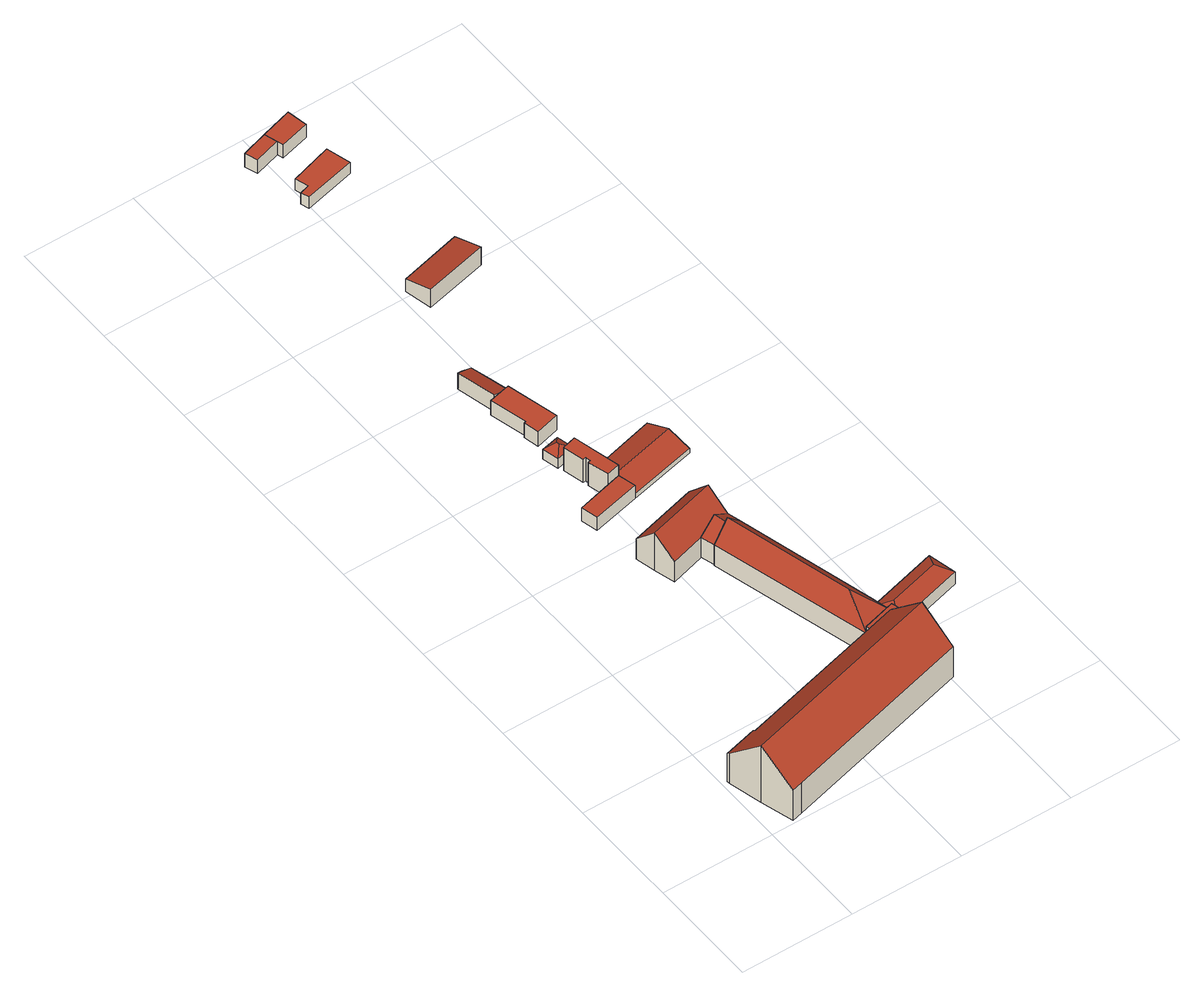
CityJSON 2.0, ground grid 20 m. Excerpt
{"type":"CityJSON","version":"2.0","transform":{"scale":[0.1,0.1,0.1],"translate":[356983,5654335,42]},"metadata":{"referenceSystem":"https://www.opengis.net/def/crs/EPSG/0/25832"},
"CityObjects":{
"building1":{"type":"Building","attributes":{"Geometrietyp2DReferenz":"3000","Gemeindeschluessel":"05315000","function":"31001_1010","roofType":"3100","measuredHeight":12.04,"storeysAboveGround":2},"address":[{"country":"Germany","locality":"Köln","thoroughfareNumber":"116d","thoroughfareName":"Merkenicher Hauptstr."},{"country":"Germany","locality":"Köln","thoroughfareNumber":"116c","thoroughfareName":"Merkenicher Hauptstr."}],"geometry":[{"type":"Solid","lod":"2","boundaries":[[[[0,1,2,3]],[[4,5,1,0]],[[6,7,5,4]],[[8,9,7,6]],[[10,11,9,8]],[[12,13,11,10]],[[14,15,13,12]],[[16,17,15,14]],[[18,19,17,16]],[[20,21,19,18]],[[22,23,21,20]],[[3,2,23,22]],[[22,20,18,16,14,12,10,8,3]],[[6,4,0,3,8]],[[1,5,7,9,11,13,15,17,19,21,23,2]]]],"semantics":{"surfaces":[{"type":"WallSurface"},{"type":"RoofSurface"},{"type":"GroundSurface"}],"values":[[0,0,0,0,0,0,0,0,0,0,0,0,1,1,2]]}}]},
"building2":{"type":"Building","attributes":{"Geometrietyp2DReferenz":"3000","Gemeindeschluessel":"05315000","function":"31001_2000","roofType":"1000","measuredHeight":2.75},"address":[{"country":"Germany","locality":"Köln","thoroughfareNumber":"122a","thoroughfareName":"Merkenicher Hauptstr."}],"geometry":[{"type":"Solid","lod":"2","boundaries":[[[[24,25,26,27]],[[28,29,25,24]],[[30,31,29,28]],[[32,33,31,30]],[[27,26,33,32]],[[30,28,24,27,32]],[[25,29,31,33,26]]]],"semantics":{"surfaces":[{"type":"WallSurface"},{"type":"RoofSurface"},{"type":"GroundSurface"}],"values":[[0,0,0,0,0,1,2]]}}]},
"building3":{"type":"Building","attributes":{"Geometrietyp2DReferenz":"3000","Gemeindeschluessel":"05315000","function":"31001_1010","roofType":"3100","measuredHeight":8.1,"storeysAboveGround":1},"address":[{"country":"Germany","locality":"Köln","thoroughfareNumber":"116h","thoroughfareName":"Merkenicher Hauptstr."}],"geometry":[{"type":"Solid","lod":"2","boundaries":[[[[34,35,36,37]],[[38,39,35,34]],[[40,41,39,38]],[[42,43,41,40]],[[44,45,43,42]],[[46,47,45,44]],[[37,36,47,46]],[[42,40,38,44]],[[34,37,46,44,38]],[[35,39,41,43,45,47,36]]]],"semantics":{"surfaces":[{"type":"WallSurface"},{"type":"RoofSurface"},{"type":"GroundSurface"}],"values":[[0,0,0,0,0,0,0,1,1,2]]}}]},
"building4":{"type":"Building","attributes":{"Geometrietyp2DReferenz":"3000","Gemeindeschluessel":"05315000","function":"51009_1610","roofType":"1000","measuredHeight":5.84},"geometry":[{"type":"Solid","lod":"2","boundaries":[[[[48,49,50,51]],[[52,53,49,48]],[[54,55,53,52]],[[56,57,55,54]],[[58,59,57,56]],[[51,50,59,58]],[[56,54,52,48,51,58]],[[49,53,55,57,59,50]]]],"semantics":{"surfaces":[{"type":"WallSurface"},{"type":"RoofSurface"},{"type":"GroundSurface"}],"values":[[0,0,0,0,0,0,1,2]]}}]},
"building5":{"type":"Building","attributes":{"Geometrietyp2DReferenz":"3000","Gemeindeschluessel":"05315000","function":"31001_1010","roofType":"5000","measuredHeight":7.77,"storeysAboveGround":1},"address":[{"country":"Germany","locality":"Köln","thoroughfareNumber":"116f","thoroughfareName":"Merkenicher Hauptstr."},{"country":"Germany","locality":"Köln","thoroughfareNumber":"116g","thoroughfareName":"Merkenicher Hauptstr."}],"geometry":[{"type":"Solid","lod":"2","boundaries":[[[[60,61,62,63]],[[64,65,61,60]],[[66,67,65,64]],[[68,69,67,66]],[[70,71,69,68]],[[72,73,71,70]],[[63,62,73,72]],[[60,63,72,74]],[[72,70,74]],[[70,68,66,64,60,74]],[[61,65,67,69,71,73,62]]]],"semantics":{"surfaces":[{"type":"WallSurface"},{"type":"RoofSurface"},{"type":"GroundSurface"}],"values":[[0,0,0,0,0,0,0,1,1,1,2]]}}]},
"building6":{"type":"Building","attributes":{"Geometrietyp2DReferenz":"3000","Gemeindeschluessel":"05315000","function":"31001_1010","roofType":"9999","measuredHeight":5,"storeysAboveGround":1},"address":[{"country":"Germany","locality":"Köln","thoroughfareNumber":"122a","thoroughfareName":"Merkenicher Hauptstr."}],"geometry":[{"type":"Solid","lod":"2","boundaries":[[[[75,76,77,78,79,80,81,82,83]],[[81,84,85,82]],[[80,25,84,81]],[[79,26,25,80]],[[78,86,26,79]],[[77,87,86,78]],[[76,88,87,77]],[[75,89,88,76]],[[83,90,89,75]],[[82,85,90,83]],[[84,25,26,86,87,88,89,90,85]]]],"semantics":{"surfaces":[{"type":"RoofSurface"},{"type":"WallSurface"},{"type":"GroundSurface"}],"values":[[0,1,1,1,1,1,1,1,1,1,2]]}}]},
"building7":{"type":"Building","attributes":{"Geometrietyp2DReferenz":"3000","Gemeindeschluessel":"05315000","function":"31001_2000","roofType":"3100","measuredHeight":6.52},"address":[{"country":"Germany","locality":"Köln","thoroughfareNumber":"116b","thoroughfareName":"Merkenicher Hauptstr."}],"geometry":[{"type":"Solid","lod":"2","boundaries":[[[[64,91,92,93]],[[63,94,91,64]],[[95,96,94,63]],[[93,92,96,95]],[[64,97,63]],[[95,98,93]],[[93,98,97,64]],[[63,97,98,95]],[[91,94,96,92]]]],"semantics":{"surfaces":[{"type":"WallSurface"},{"type":"RoofSurface"},{"type":"GroundSurface"}],"values":[[0,0,0,0,0,0,1,1,2]]}}]},
"building8":{"type":"Building","attributes":{"Geometrietyp2DReferenz":"3000","Gemeindeschluessel":"05315000","function":"31001_2000","roofType":"3200","measuredHeight":3.1},"address":[{"country":"Germany","locality":"Köln","thoroughfareNumber":"122a","thoroughfareName":"Merkenicher Hauptstr."}],"geometry":[{"type":"Solid","lod":"2","boundaries":[[[[99,100,101,102]],[[103,104,100,99]],[[105,106,104,103]],[[102,101,106,105]],[[99,107,103]],[[105,108,102]],[[102,108,107,99]],[[103,107,108,105]],[[100,104,106,101]]]],"semantics":{"surfaces":[{"type":"WallSurface"},{"type":"RoofSurface"},{"type":"GroundSurface"}],"values":[[0,0,0,0,1,1,1,1,2]]}}]},
"building9":{"type":"Building","attributes":{"Geometrietyp2DReferenz":"3000","Gemeindeschluessel":"05315000","function":"31001_1010","roofType":"1000","measuredHeight":3.15,"storeysAboveGround":1},"address":[{"country":"Germany","locality":"Köln","thoroughfareNumber":"124","thoroughfareName":"Merkenicher Hauptstr."}],"geometry":[{"type":"Solid","lod":"2","boundaries":[[[[109,110,111,112]],[[113,114,110,109]],[[115,116,114,113]],[[117,118,116,115]],[[119,120,118,117]],[[121,122,120,119]],[[112,111,122,121]],[[119,117,115,113,109,112,121]],[[110,114,116,118,120,122,111]]]],"semantics":{"surfaces":[{"type":"WallSurface"},{"type":"RoofSurface"},{"type":"GroundSurface"}],"values":[[0,0,0,0,0,0,0,1,2]]}}]},
"building10":{"type":"Building","attributes":{"Geometrietyp2DReferenz":"3000","Gemeindeschluessel":"05315000","function":"51009_1610","roofType":"2100","measuredHeight":3.51},"geometry":[{"type":"Solid","lod":"2","boundaries":[[[[123,124,125,126]],[[127,128,124,123]],[[129,130,128,127]],[[131,132,130,129]],[[133,134,132,131]],[[126,125,134,133]],[[131,129,127,123,126,133]],[[124,128,130,132,134,125]]]],"semantics":{"surfaces":[{"type":"WallSurface"},{"type":"RoofSurface"},{"type":"GroundSurface"}],"values":[[0,0,0,0,0,0,1,2]]}}]},
"building11":{"type":"Building","attributes":{"Geometrietyp2DReferenz":"3000","Gemeindeschluessel":"05315000","function":"31001_1310","roofType":"3100","measuredHeight":2.55,"storeysAboveGround":1},"address":[{"country":"Germany","locality":"Köln","thoroughfareNumber":"122a","thoroughfareName":"Merkenicher Hauptstr."}],"geometry":[{"type":"Solid","lod":"2","boundaries":[[[[135,136,25,137]],[[138,84,136,135]],[[139,140,84,138]],[[141,142,140,139]],[[143,144,142,141]],[[145,29,144,143]],[[137,25,29,145]],[[139,138,135,141]],[[137,145,143,141,135]],[[136,84,140,142,144,29,25]]]],"semantics":{"surfaces":[{"type":"WallSurface"},{"type":"RoofSurface"},{"type":"GroundSurface"}],"values":[[0,0,0,0,0,0,0,1,1,2]]}}]},
"building12":{"type":"Building","attributes":{"Geometrietyp2DReferenz":"3000","Gemeindeschluessel":"05315000","function":"31001_2723","roofType":"3200","measuredHeight":4.07,"storeysAboveGround":1},"address":[{"country":"Germany","locality":"Köln","thoroughfareNumber":"116b","thoroughfareName":"Merkenicher Hauptstr."}],"geometry":[{"type":"Solid","lod":"2","boundaries":[[[[146,50,49,147]],[[148,149,50,146]],[[150,151,149,148]],[[152,153,151,150]],[[147,49,153,152]],[[154,147,152,155]],[[152,150,155]],[[155,150,148,154]],[[148,146,147,154]],[[50,149,151,153,49]]]],"semantics":{"surfaces":[{"type":"WallSurface"},{"type":"RoofSurface"},{"type":"GroundSurface"}],"values":[[0,0,0,0,0,1,1,1,1,2]]}}]},
"building13":{"type":"Building","attributes":{"Geometrietyp2DReferenz":"3000","Gemeindeschluessel":"05315000","function":"31001_2000","roofType":"2100","measuredHeight":3.87,"storeysAboveGround":1},"address":[{"country":"Germany","locality":"Köln","thoroughfareNumber":"128a","thoroughfareName":"Merkenicher Hauptstr."}],"geometry":[{"type":"Solid","lod":"2","boundaries":[[[[156,157,158,159]],[[160,161,157,156]],[[162,163,161,160]],[[159,158,163,162]],[[160,156,159,162]],[[157,161,163,158]]]],"semantics":{"surfaces":[{"type":"WallSurface"},{"type":"RoofSurface"},{"type":"GroundSurface"}],"values":[[0,0,0,0,1,2]]}}]},
"building14":{"type":"Building","attributes":{"Geometrietyp2DReferenz":"3000","Gemeindeschluessel":"05315000","function":"31001_1010","roofType":"1000","measuredHeight":2.9,"storeysAboveGround":1},"address":[{"country":"Germany","locality":"Köln","thoroughfareNumber":"132a","thoroughfareName":"Merkenicher Hauptstr."}],"geometry":[{"type":"Solid","lod":"2","boundaries":[[[[164,165,166,167]],[[168,169,165,164]],[[170,171,169,168]],[[167,166,171,170]],[[168,164,167,170]],[[165,169,171,166]]]],"semantics":{"surfaces":[{"type":"WallSurface"},{"type":"RoofSurface"},{"type":"GroundSurface"}],"values":[[0,0,0,0,1,2]]}}]},
"building15":{"type":"Building","attributes":{"Geometrietyp2DReferenz":"3000","Gemeindeschluessel":"05315000","function":"31001_1010","roofType":"1000","measuredHeight":2.38,"storeysAboveGround":1},"address":[{"country":"Germany","locality":"Köln","thoroughfareNumber":"130","thoroughfareName":"Merkenicher Hauptstr."}],"geometry":[{"type":"Solid","lod":"2","boundaries":[[[[172,173,174,175]],[[176,177,173,172]],[[178,179,177,176]],[[180,181,179,178]],[[182,183,181,180]],[[175,174,183,182]],[[180,178,176,172,175,182]],[[173,177,179,181,183,174]]]],"semantics":{"surfaces":[{"type":"WallSurface"},{"type":"RoofSurface"},{"type":"GroundSurface"}],"values":[[0,0,0,0,0,0,1,2]]}}]},
"building16":{"type":"Building","attributes":{"Geometrietyp2DReferenz":"3000","Gemeindeschluessel":"05315000","function":"31001_1010","roofType":"1000","measuredHeight":2.78,"storeysAboveGround":1},"address":[{"country":"Germany","locality":"Köln","thoroughfareNumber":"132a","thoroughfareName":"Merkenicher Hauptstr."}],"geometry":[{"type":"Solid","lod":"2","boundaries":[[[[184,185,186,187]],[[188,189,185,184]],[[164,190,189,188]],[[167,191,190,164]],[[187,186,191,167]],[[164,188,184,187,167]],[[185,189,190,191,186]]]],"semantics":{"surfaces":[{"type":"WallSurface"},{"type":"RoofSurface"},{"type":"GroundSurface"}],"values":[[0,0,0,0,0,1,2]]}}]}
},
"vertices":[
[404,99,69],[404,99,4],[389,157,4],[389,157,125],[60,8,69],[60,8,4],[41,3,69],[41,3,4],[25,61,125],[25,61,4],[10,119,69],[10,119,4],[9,125,64],[9,125,4],[68,140,64],[68,140,4],[69,135,69],[69,135,4],[329,203,69],[329,203,4],[373,215,69],[373,215,4],[374,211,73],[374,211,4],
[231,701,31],[231,701,3],[208,695,3],[208,695,31],[239,670,31],[239,670,3],[155,650,31],[155,650,3],[148,680,31],[148,680,3],
[185,497,48],[185,497,5],[245,514,5],[245,514,48],[175,533,86],[175,533,5],[166,568,48],[166,568,5],[287,600,48],[287,600,5],[296,565,86],[296,565,5],[306,530,48],[306,530,5],
[389,215,64],[389,215,5],[385,228,5],[385,228,64],[374,211,64],[374,211,5],[373,215,64],[373,215,5],[329,203,64],[329,203,5],[327,212,64],[327,212,5],
[282,498,82],[282,498,4],[252,490,4],[252,490,49],[312,506,49],[312,506,4],[353,354,48],[353,354,4],[376,264,49],[376,264,4],[385,228,49],[385,228,4],[327,212,49],[327,212,4],[341,274,82],
[196,741,53],[201,742,53],[203,733,53],[198,732,53],[208,695,53],[231,701,53],[220,746,53],[211,784,53],[187,778,53],[220,746,3],[211,784,3],[198,732,3],[203,733,3],[201,742,3],[196,741,3],[187,778,3],
[312,506,7],[306,530,7],[306,530,49],[252,490,7],[245,514,49],[245,514,7],[282,498,72],[275,522,72],
[215,794,23],[215,794,3],[208,823,3],[208,823,23],[183,786,23],[183,786,3],[176,815,23],[176,815,3],[196,802,34],[195,807,34],
[204,941,35],[204,941,4],[174,934,4],[174,934,35],[227,850,35],[227,850,4],[185,839,35],[185,839,4],[179,866,35],[179,866,4],[182,867,35],[182,867,4],[166,932,35],[166,932,4],
[165,1004,37],[165,1004,5],[157,1002,5],[157,1002,40],[186,1009,27],[186,1009,5],[195,975,27],[195,975,5],[204,941,27],[204,941,5],[174,934,40],[174,934,5],
[230,708,29],[230,708,3],[231,701,26],[220,746,13],[338,776,13],[338,776,3],[348,736,29],[348,736,3],[358,697,13],[358,697,3],[239,670,13],
[385,228,31],[389,215,31],[376,264,31],[376,264,5],[506,299,31],[506,299,5],[517,249,31],[517,249,5],[402,245,46],[492,269,46],
[335,1188,41],[335,1188,2],[323,1237,2],[323,1237,29],[224,1162,41],[224,1162,2],[213,1210,29],[213,1210,2],
[223,1545,32],[223,1545,3],[216,1568,3],[216,1568,32],[178,1532,32],[178,1532,3],[170,1554,32],[170,1554,3],
[202,1472,27],[202,1472,3],[209,1449,3],[209,1449,27],[276,1494,27],[276,1494,3],[288,1451,27],[288,1451,3],[197,1430,27],[197,1430,3],[192,1444,27],[192,1444,3],
[278,1548,32],[278,1548,4],[271,1584,4],[271,1584,32],[226,1534,32],[226,1534,4],[223,1545,4],[216,1568,4]
]}
